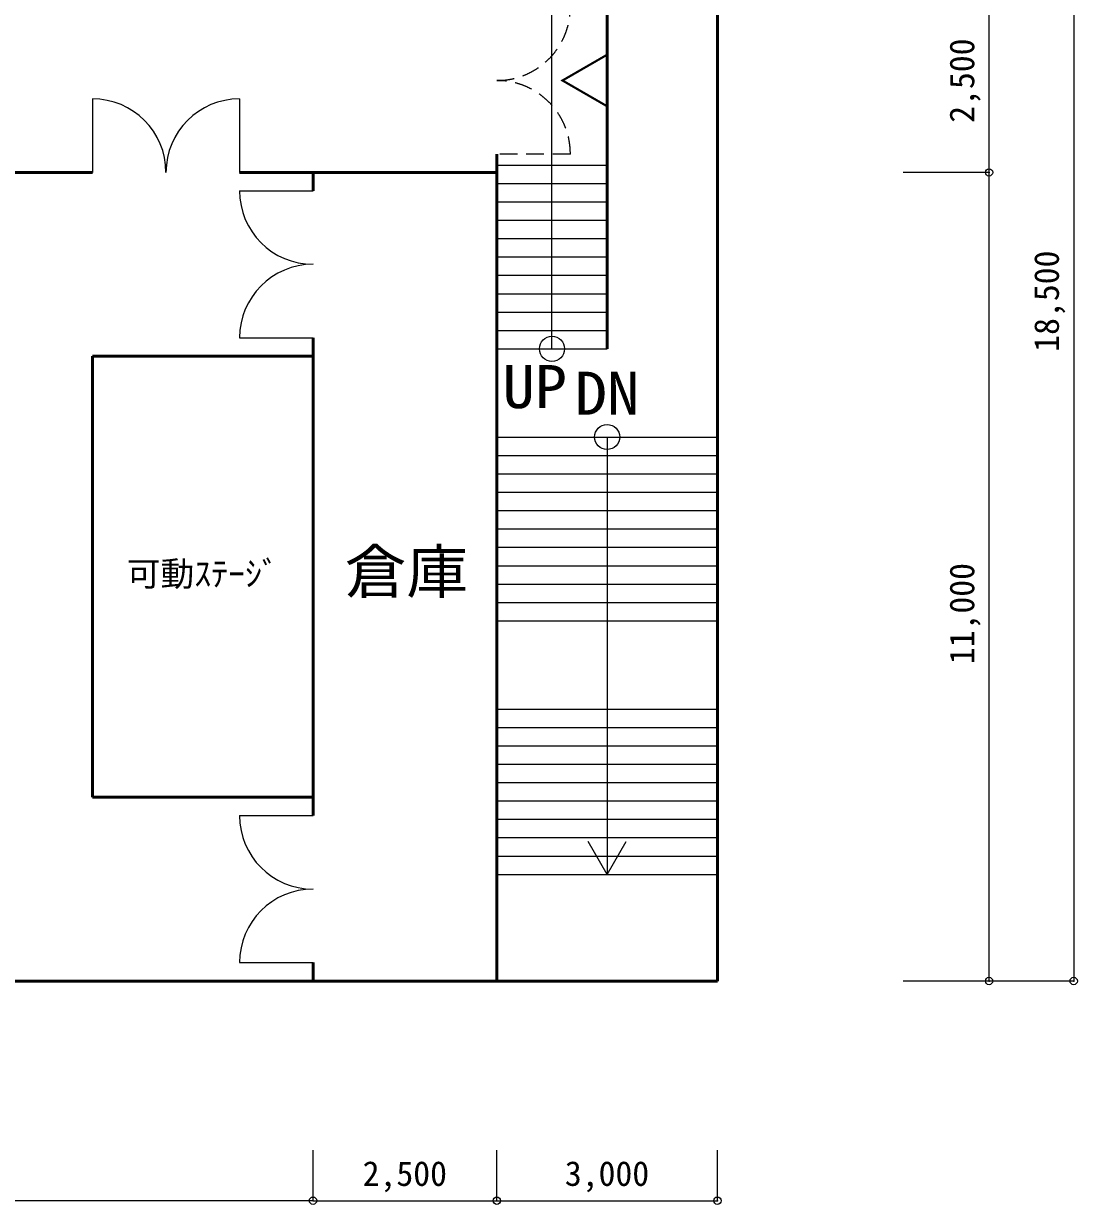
# Model space of a CAD drawing. Units: millimetres at full size, sheet at 1:200. Extents: x -55340 to 55340, y -38040 to 38040.
# Drawn here: x 11466 to 25799, y 8683 to 24745 of the extents above; entities that cross this region are included whole.
import ezdxf
from ezdxf.enums import TextEntityAlignment as Align

# ---------------------------------------------------------------- set-up
doc = ezdxf.new("R2010")
doc.units = ezdxf.units.MM
doc.header["$LTSCALE"] = 200
doc.header["$PDMODE"] = 32
doc.header["$PDSIZE"] = 100
doc.linetypes.add('DASHED1', pattern=[1.8, 1.2, -0.6])
doc.layers.add('1-1_中心線', color=7, linetype='Continuous', lineweight=18)
doc.styles.add('ＭＳ ゴシック', font='')
doc.styles.get('ＭＳ ゴシック').set_extended_font_data('MS Gothic')

msp = doc.modelspace()

# ---------------------------------------------------------------- linework, layer by layer
at = {"layer": '1-1_中心線', "color": 5, "lineweight": 50}
for p, q in [((19402.7, 20321.4), (19402.7, 30221.4)), ((20902.7, 11721.4), (20902.7, 25221.4)), ((17902.7, 21721.4), (17902.7, 22971.4)), ((5152.7, 22721.4), (12402.7, 22721.4)), ((14402.7, 22721.4), (15402.7, 22721.4)), ((15402.7, 22721.4), (17902.7, 22721.4)), ((15402.7, 22471.4), (15402.7, 22721.4)), ((17902.7, 21721.4), (17902.7, 11721.4)), ((15402.7, 13971.4), (15402.7, 20471.4)), ((12402.7, 20221.4), (15402.7, 20221.4)), ((12402.7, 20221.4), (12402.7, 14221.4)), ((15402.7, 11721.4), (15402.7, 11971.4)), ((17902.7, 11721.4), (-19097.3, 11721.4)), ((17902.7, 11721.4), (20902.7, 11721.4))]:
    msp.add_line(p, q, dxfattribs=at)
at = {"layer": '1-1_中心線', "color": 4, "lineweight": 9}
for p, q in [((25748.6, 30221.4), (25748.6, 11721.4)), ((24597.4, 22721.4), (24597.4, 25221.4)), ((24597.4, 22721.4), (23430.9, 22721.4)), ((24597.4, 21721.4), (24597.4, 22721.4)), ((24597.4, 11721.4), (24597.4, 21721.4)), ((24597.4, 11721.4), (23430.9, 11721.4)), ((25748.6, 11721.4), (24597.4, 11721.4)), ((15402.7, 8732.7), (15402.7, 9421.9)), ((15402.7, 8732.7), (15402.7, 9421.9)), ((15402.7, 8732.7), (15402.7, 9421.9)), ((17902.7, 8732.7), (17902.7, 9421.9)), ((20902.7, 8732.7), (20902.7, 9421.9)), ((15402.7, 8732.7), (2152.7, 8732.7)), ((15402.7, 8732.7), (17902.7, 8732.7)), ((17902.7, 8732.7), (20902.7, 8732.7))]:
    msp.add_line(p, q, dxfattribs=at)
at = {"layer": '1-1_中心線'}
for p, q in [((18652.7, 20321.4), (18652.7, 29221.4)), ((17902.7, 22821.4), (19402.7, 22821.4)), ((17902.7, 22571.4), (19402.7, 22571.4)), ((17902.7, 22321.4), (19402.7, 22321.4)), ((17902.7, 22071.4), (19402.7, 22071.4)), ((17902.7, 21821.4), (19402.7, 21821.4)), ((17902.7, 21571.4), (19402.7, 21571.4)), ((17902.7, 21321.4), (19402.7, 21321.4)), ((17902.7, 21071.4), (19402.7, 21071.4)), ((17902.7, 20821.4), (19402.7, 20821.4)), ((17902.7, 20571.4), (19402.7, 20571.4)), ((17902.7, 20321.4), (19402.7, 20321.4)), ((17902.7, 19121.4), (20902.7, 19121.4)), ((17902.7, 18871.4), (20902.7, 18871.4)), ((17902.7, 18621.4), (20902.7, 18621.4)), ((17902.7, 18371.4), (20902.7, 18371.4)), ((17902.7, 18121.4), (20902.7, 18121.4)), ((17902.7, 17871.4), (20902.7, 17871.4)), ((17902.7, 17621.4), (20902.7, 17621.4)), ((17902.7, 17371.4), (20902.7, 17371.4)), ((17902.7, 17121.4), (20902.7, 17121.4)), ((17902.7, 16871.4), (20902.7, 16871.4)), ((17902.7, 16621.4), (20902.7, 16621.4)), ((17902.7, 15421.4), (20902.7, 15421.4)), ((17902.7, 15171.4), (20902.7, 15171.4)), ((17902.7, 14921.4), (20902.7, 14921.4)), ((17902.7, 14671.4), (20902.7, 14671.4)), ((17902.7, 14421.4), (20902.7, 14421.4)), ((17902.7, 14171.4), (20902.7, 14171.4)), ((17902.7, 13921.4), (20902.7, 13921.4)), ((17902.7, 13671.4), (20902.7, 13671.4)), ((19402.7, 13171.4), (19660.9, 13618.7)), ((17902.7, 13421.4), (20902.7, 13421.4)), ((17902.7, 13171.4), (20902.7, 13171.4))]:
    msp.add_line(p, q, dxfattribs=at)
at = {"layer": '1-1_中心線', "color": 3}
for p, q in [((12402.7, 23721.4), (12402.7, 22721.4)), ((14402.7, 23721.4), (14402.7, 22721.4)), ((14402.7, 22471.4), (15402.7, 22471.4)), ((14402.7, 20471.4), (15402.7, 20471.4)), ((14402.7, 14221.4), (15402.7, 14221.4)), ((14402.7, 13971.4), (15402.7, 13971.4)), ((14402.7, 11971.4), (15402.7, 11971.4))]:
    msp.add_line(p, q, dxfattribs=at)
at = {"layer": '1-1_中心線', "color": 3, "linetype": 'DASHED1'}
msp.add_line((18902.7, 22971.4), (17902.7, 22971.4), dxfattribs=at)
at = {"layer": '1-1_中心線', "color": 5, "lineweight": 50}
msp.add_lwpolyline([(12402.7, 14221.4), (15402.7, 14221.4), (15402.7, 20221.4)], dxfattribs=at)
at = {"layer": '1-1_中心線'}
msp.add_lwpolyline([(19402.7, 19121.4), (19402.7, 13171.4), (19144.5, 13618.7)], dxfattribs=at)
for centre in [(18652.7, 20321.4), (19402.7, 19121.4)]:
    msp.add_circle(centre, 170.8, dxfattribs=at)
at = {"layer": '1-1_中心線', "color": 3, "linetype": 'DASHED1'}
for centre, start, end in [((17902.7, 24971.4), 270, 0), ((17902.7, 22971.4), 0, 90)]:
    msp.add_arc(centre, 1000, start, end, dxfattribs=at)
at = {"layer": '1-1_中心線', "color": 3}
for centre, start, end in [((12402.7, 22721.4), 0, 90), ((14402.7, 22721.4), 90, 180), ((15402.7, 22471.4), 180, 270), ((15402.7, 20471.4), 90, 180), ((15402.7, 13971.4), 180, 270), ((15402.7, 11971.4), 90, 180)]:
    msp.add_arc(centre, 1000, start, end, dxfattribs=at)
at = {"layer": '1-1_中心線', "color": 4}
for p in [(24597.4, 22721.4), (24597.4, 11721.4), (25748.6, 11721.4), (15402.7, 8732.7), (17902.7, 8732.7), (20902.7, 8732.7)]:
    msp.add_point(p, dxfattribs=at)

# ---------------------------------------------------------------- texts
at = {"layer": '1-1_中心線', "color": 2, "style": 'ＭＳ ゴシック'}
for s, p in [('2,500', (24497.4, 23396.4)), ('18,500', (25648.6, 20281.4)), ('11,000', (24497.4, 16031.4))]:
    msp.add_text(s, height=337.2, rotation=90, dxfattribs=at).set_placement(p, align=Align.BOTTOM_LEFT)
at = {"layer": '1-1_中心線', "color": 3, "style": 'ＭＳ ゴシック'}
msp.add_text('△', height=586.5, rotation=90, dxfattribs=at).set_placement((19602.7, 23571.4), align=Align.BOTTOM_LEFT)
for s, width, p in [('UP', 1.1, (17979.2, 19338.5)), ('DN', 1.1, (18963.3, 19248.4)), ('倉庫', 1.05, (15832.7, 16821.4))]:
    msp.add_text(s, height=586.5, dxfattribs=dict(at, width=width)).set_placement(p, align=Align.BOTTOM_LEFT)
at = {"layer": '1-1_中心線', "color": 2, "style": 'ＭＳ ゴシック'}
for s, p in [('可動ｽﾃｰｼﾞ', (12867.7, 16991.4)), ('2,500', (16077.7, 8832.7)), ('3,000', (18827.7, 8832.7))]:
    msp.add_text(s, height=337.2, dxfattribs=at).set_placement(p, align=Align.BOTTOM_LEFT)

doc.saveas('drawing.dxf')
